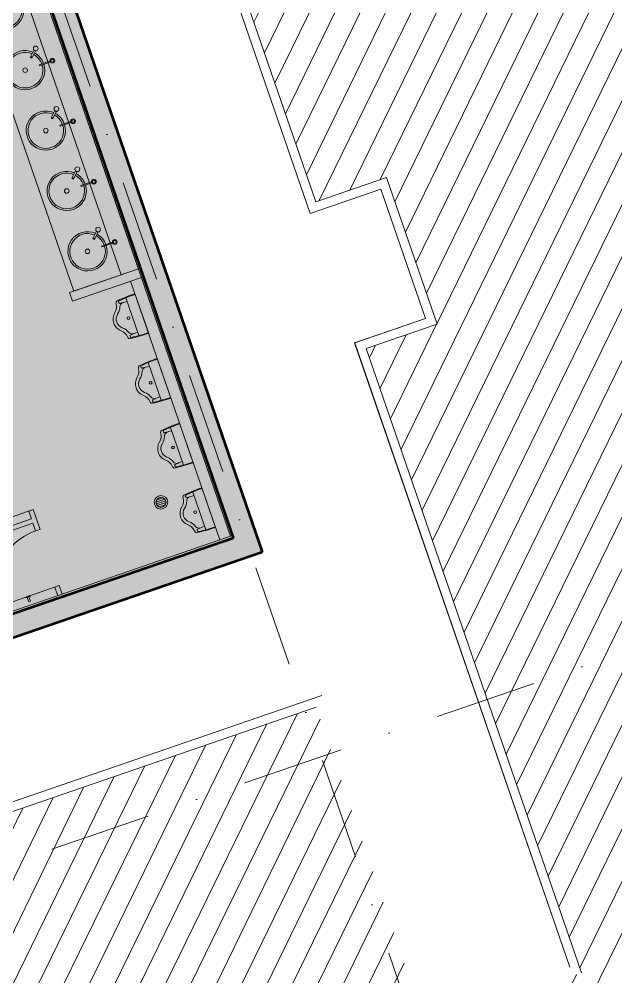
# Model space of a CAD drawing. Extents: x 760773 to 1075934, y 719259 to 1013331.
# Drawn here: x 1012835 to 1019369, y 839003 to 849499 of the extents above; entities that cross this region are included whole.
import ezdxf

# ---------------------------------------------------------------- set-up
doc = ezdxf.new("R2010")
doc.units = 0
doc.header["$MEASUREMENT"] = 0
doc.linetypes.add('DGN4', pattern=[1.116131, 0.558066, -0.279033, 0, -0.279033])
doc.layers.add('2', color=7, linetype='Continuous')
doc.layers.add('e-b-shell', color=253, linetype='Continuous')
for name, color, linetype, lineweight in [('27', 7, 'Continuous', 0), ('A-WALL', 2, 'Continuous', 0), ('spare0', 7, 'Continuous', 0), ('spare5', 7, 'Continuous', 0)]:
    doc.layers.add(name, color=color, linetype=linetype, lineweight=lineweight)

# ---------------------------------------------------------------- blocks, each defined once
blk = doc.blocks.new('URPLAN')
at = {"layer": 'e-b-shell', "lineweight": 0}
for p, q in [((-0.669, -0.202), (-0.527, -0.615)), ((-0.569, -0.155), (-0.419, -0.59)), ((-0.777, -0.259), (-0.774, -0.268)), ((-0.75, -0.245), (-0.746, -0.256)), ((-0.647, -0.636), (-0.65, -0.627)), ((-0.617, -0.631), (-0.621, -0.619))]:
    blk.add_line(p, q, dxfattribs=at)
blk.add_circle((-0.641, -0.423), 0.015, dxfattribs=at)
for centre, radius, start, end in [((0.047, -1.945), 1.893, 108.9998, 115.4377), ((0.047, -1.945), 1.885, 108.9998, 114.8712), ((-0.89, -0.299), 0.12, 327.9627, 14.9239), ((-0.757, -0.254), 0.02, 115.4377, 195.2936), ((-0.89, -0.299), 0.155, 327.9627, 359.7392), ((-0.742, -0.242), 0.008, 114.8712, 198.9998), ((-0.738, -0.253), 0.008, 198.9998, 283.1283), ((-1.165, 1.574), 1.885, 283.1283, 285.6541), ((-0.685, -0.3), 0.05, 104.3508, 179.7392), ((-0.674, -0.434), 0.135, 147.9627, 250.0369), ((-0.674, -0.434), 0.1, 147.9627, 250.0369), ((-0.761, -0.674), 0.12, 23.0756, 70.0369), ((-0.761, -0.674), 0.155, 38.2604, 70.0369), ((-0.6, -0.547), 0.05, 218.2604, 293.6487), ((-1.035, 1.2), 1.893, 282.5619, 288.9998), ((-0.613, -0.617), 0.008, 114.8712, 198.9998), ((0.176, -2.32), 1.885, 112.3454, 114.8712), ((-1.035, 1.2), 1.885, 283.1283, 288.9998), ((-0.628, -0.628), 0.02, 202.706, 282.5619), ((-0.609, -0.628), 0.008, 198.9998, 283.1283)]:
    blk.add_arc(centre, radius, start, end, dxfattribs=at)
blk = doc.blocks.new('RSINK4')
at = {"layer": 'e-b-shell', "lineweight": 0}
for p, q in [((0.057, 0.139), (0.097, 0.221)), ((0.075, 0.13), (0.115, 0.212)), ((0.075, 0.13), (0.057, 0.139)), ((0.079, 0.139), (0.061, 0.148)), ((0.272, 0.099), (0.154, 0.058)), ((0.158, 0.049), (0.154, 0.058)), ((0.275, 0.09), (0.158, 0.049))]:
    blk.add_line(p, q, dxfattribs=at)
for centre, radius in [((0.116, 0.238), 0.026), ((0.298, 0.103), 0.026), ((0.298, 0.103), 0.016), ((0, 0), 0.025)]:
    blk.add_circle(centre, radius, dxfattribs=at)
for radius, start, end in [(0.215, 66.6658, 17.6673), (0.195, 66.9394, 17.5306), (0.195, 20.4692, 61.0604), (0.215, 20.3325, 61.334)]:
    blk.add_arc((0, 0), radius, start, end, dxfattribs=at)
blk = doc.blocks.new('RSINK5')
at = {"layer": 'e-b-shell', "lineweight": 0}
for p, q in [((0.057, 0.139), (0.097, 0.221)), ((0.075, 0.13), (0.115, 0.212)), ((0.075, 0.13), (0.057, 0.139)), ((0.079, 0.139), (0.061, 0.148)), ((0.272, 0.099), (0.154, 0.058)), ((0.158, 0.049), (0.154, 0.058)), ((0.275, 0.089), (0.158, 0.049))]:
    blk.add_line(p, q, dxfattribs=at)
for centre, radius in [((0.116, 0.238), 0.026), ((0.298, 0.102), 0.026), ((0.298, 0.102), 0.016), ((0, 0), 0.025)]:
    blk.add_circle(centre, radius, dxfattribs=at)
for radius, start, end in [(0.215, 66.6658, 17.6673), (0.195, 66.9394, 17.5306), (0.195, 20.4692, 61.0604), (0.215, 20.3325, 61.334)]:
    blk.add_arc((0, 0), radius, start, end, dxfattribs=at)
blk = doc.blocks.new('RSINK6')
at = {"layer": 'e-b-shell', "lineweight": 0}
for p, q in [((0.057, 0.139), (0.097, 0.221)), ((0.075, 0.13), (0.115, 0.212)), ((0.075, 0.13), (0.057, 0.139)), ((0.079, 0.139), (0.061, 0.148)), ((0.272, 0.099), (0.154, 0.058)), ((0.158, 0.049), (0.154, 0.058)), ((0.275, 0.089), (0.158, 0.049))]:
    blk.add_line(p, q, dxfattribs=at)
for centre, radius in [((0.116, 0.238), 0.026), ((0.298, 0.102), 0.026), ((0.298, 0.102), 0.016), ((0, 0), 0.025)]:
    blk.add_circle(centre, radius, dxfattribs=at)
for radius, start, end in [(0.215, 66.6658, 17.6673), (0.195, 66.9394, 17.5306), (0.195, 20.4692, 61.0604), (0.215, 20.3325, 61.334)]:
    blk.add_arc((0, 0), radius, start, end, dxfattribs=at)
blk = doc.blocks.new('RSINK7')
at = {"layer": 'e-b-shell', "lineweight": 0}
for p, q in [((0.057, 0.139), (0.097, 0.221)), ((0.075, 0.13), (0.115, 0.212)), ((0.075, 0.13), (0.057, 0.139)), ((0.079, 0.139), (0.061, 0.148)), ((0.272, 0.099), (0.154, 0.058)), ((0.158, 0.049), (0.154, 0.058)), ((0.275, 0.089), (0.158, 0.049))]:
    blk.add_line(p, q, dxfattribs=at)
for centre, radius in [((0.116, 0.238), 0.026), ((0.298, 0.103), 0.026), ((0.298, 0.103), 0.016), ((0, 0), 0.025)]:
    blk.add_circle(centre, radius, dxfattribs=at)
for radius, start, end in [(0.215, 66.6658, 17.6673), (0.195, 66.9394, 17.5306), (0.195, 20.4692, 61.0604), (0.215, 20.3325, 61.334)]:
    blk.add_arc((0, 0), radius, start, end, dxfattribs=at)
blk = doc.blocks.new('RSINK8')
at = {"layer": 'e-b-shell', "lineweight": 0}
for p, q in [((0.057, 0.139), (0.097, 0.221)), ((0.075, 0.13), (0.114, 0.212)), ((0.075, 0.13), (0.057, 0.139)), ((0.079, 0.139), (0.061, 0.148)), ((0.272, 0.099), (0.154, 0.058)), ((0.157, 0.049), (0.154, 0.058)), ((0.275, 0.089), (0.157, 0.049))]:
    blk.add_line(p, q, dxfattribs=at)
for centre, radius in [((0.116, 0.238), 0.026), ((0.298, 0.102), 0.026), ((0.298, 0.102), 0.016), ((0, 0), 0.025)]:
    blk.add_circle(centre, radius, dxfattribs=at)
for radius, start, end in [(0.215, 66.6658, 17.6673), (0.195, 66.9394, 17.5306), (0.195, 20.4692, 61.0604), (0.215, 20.3325, 61.334)]:
    blk.add_arc((0, 0), radius, start, end, dxfattribs=at)
blk = doc.blocks.new('URPLAN1')
at = {"layer": 'e-b-shell', "lineweight": 0}
for p, q in [((-0.669, -0.202), (-0.527, -0.615)), ((-0.569, -0.155), (-0.419, -0.59)), ((-0.777, -0.259), (-0.774, -0.268)), ((-0.75, -0.245), (-0.746, -0.256)), ((-0.647, -0.636), (-0.651, -0.627)), ((-0.617, -0.631), (-0.621, -0.619))]:
    blk.add_line(p, q, dxfattribs=at)
blk.add_circle((-0.641, -0.423), 0.015, dxfattribs=at)
for centre, radius, start, end in [((0.047, -1.945), 1.893, 108.9998, 115.4377), ((0.047, -1.945), 1.885, 108.9998, 114.8712), ((-0.89, -0.299), 0.12, 327.9627, 14.9239), ((-0.757, -0.253), 0.02, 115.4377, 195.2936), ((-0.89, -0.299), 0.155, 327.9627, 359.7392), ((-0.742, -0.242), 0.008, 114.8712, 198.9998), ((-0.738, -0.253), 0.008, 198.9998, 283.1283), ((-1.165, 1.574), 1.885, 283.1283, 285.6541), ((-0.685, -0.3), 0.05, 104.3508, 179.7392), ((-0.674, -0.434), 0.135, 147.9627, 250.0369), ((-0.674, -0.434), 0.1, 147.9627, 250.0369), ((-0.761, -0.674), 0.12, 23.0756, 70.0369), ((-0.761, -0.674), 0.155, 38.2604, 70.0369), ((-0.6, -0.547), 0.05, 218.2604, 293.6487), ((-1.036, 1.2), 1.893, 282.5619, 288.9998), ((-0.613, -0.617), 0.008, 114.8712, 198.9998), ((0.176, -2.319), 1.885, 112.3454, 114.8712), ((-1.036, 1.2), 1.885, 283.1283, 288.9998), ((-0.628, -0.628), 0.02, 202.706, 282.5619), ((-0.609, -0.628), 0.008, 198.9998, 283.1283)]:
    blk.add_arc(centre, radius, start, end, dxfattribs=at)
blk = doc.blocks.new('URPLAN2')
at = {"layer": 'e-b-shell', "lineweight": 0}
for p, q in [((-0.669, -0.202), (-0.527, -0.615)), ((-0.569, -0.155), (-0.419, -0.59)), ((-0.777, -0.259), (-0.774, -0.268)), ((-0.75, -0.245), (-0.746, -0.256)), ((-0.647, -0.636), (-0.65, -0.627)), ((-0.617, -0.631), (-0.621, -0.619))]:
    blk.add_line(p, q, dxfattribs=at)
blk.add_circle((-0.641, -0.423), 0.015, dxfattribs=at)
for centre, radius, start, end in [((0.047, -1.945), 1.893, 108.9998, 115.4377), ((0.047, -1.945), 1.885, 108.9998, 114.8712), ((-0.89, -0.299), 0.12, 327.9627, 14.9239), ((-0.757, -0.253), 0.02, 115.4377, 195.2936), ((-0.89, -0.299), 0.155, 327.9627, 359.7392), ((-0.742, -0.242), 0.008, 114.8712, 198.9998), ((-0.738, -0.253), 0.008, 198.9998, 283.1283), ((-1.165, 1.575), 1.885, 283.1283, 285.6541), ((-0.685, -0.3), 0.05, 104.3508, 179.7392), ((-0.674, -0.434), 0.135, 147.9627, 250.0369), ((-0.674, -0.434), 0.1, 147.9627, 250.0369), ((-0.761, -0.674), 0.12, 23.0756, 70.0369), ((-0.761, -0.674), 0.155, 38.2604, 70.0369), ((-0.6, -0.547), 0.05, 218.2604, 293.6487), ((-1.036, 1.2), 1.893, 282.5619, 288.9998), ((-0.613, -0.617), 0.008, 114.8712, 198.9998), ((0.176, -2.319), 1.885, 112.3454, 114.8712), ((-1.036, 1.2), 1.885, 283.1283, 288.9998), ((-0.628, -0.628), 0.02, 202.706, 282.5619), ((-0.609, -0.628), 0.008, 198.9998, 283.1283)]:
    blk.add_arc(centre, radius, start, end, dxfattribs=at)
blk = doc.blocks.new('URPLAN3')
at = {"layer": 'e-b-shell', "lineweight": 0}
for p, q in [((-0.669, -0.202), (-0.527, -0.615)), ((-0.569, -0.155), (-0.419, -0.59)), ((-0.776, -0.259), (-0.774, -0.268)), ((-0.75, -0.245), (-0.746, -0.256)), ((-0.647, -0.636), (-0.65, -0.627)), ((-0.617, -0.631), (-0.621, -0.619))]:
    blk.add_line(p, q, dxfattribs=at)
blk.add_circle((-0.641, -0.423), 0.015, dxfattribs=at)
for centre, radius, start, end in [((0.047, -1.945), 1.893, 108.9998, 115.4377), ((0.047, -1.945), 1.885, 108.9998, 114.8712), ((-0.89, -0.299), 0.12, 327.9627, 14.9239), ((-0.757, -0.254), 0.02, 115.4377, 195.2936), ((-0.89, -0.299), 0.155, 327.9627, 359.7392), ((-0.742, -0.242), 0.008, 114.8712, 198.9998), ((-0.738, -0.253), 0.008, 198.9998, 283.1283), ((-1.164, 1.574), 1.885, 283.1283, 285.6541), ((-0.685, -0.3), 0.05, 104.3508, 179.7392), ((-0.674, -0.434), 0.135, 147.9627, 250.0369), ((-0.674, -0.434), 0.1, 147.9627, 250.0369), ((-0.761, -0.674), 0.12, 23.0756, 70.0369), ((-0.761, -0.674), 0.155, 38.2604, 70.0369), ((-0.6, -0.547), 0.05, 218.2604, 293.6487), ((-1.035, 1.2), 1.893, 282.5619, 288.9998), ((-0.613, -0.617), 0.008, 114.8712, 198.9998), ((0.176, -2.32), 1.885, 112.3454, 114.8712), ((-1.035, 1.2), 1.885, 283.1283, 288.9998), ((-0.628, -0.628), 0.02, 202.706, 282.5619), ((-0.609, -0.628), 0.008, 198.9998, 283.1283)]:
    blk.add_arc(centre, radius, start, end, dxfattribs=at)
blk = doc.blocks.new('FD4')
at = {"layer": 'e-b-shell', "lineweight": 0}
for p, q in [((-0.055, 0.002), (0.042, 0.036)), ((-0.052, -0.018), (0.052, 0.018)), ((-0.049, 0.026), (0.023, 0.05)), ((-0.042, -0.036), (0.055, -0.002)), ((-0.023, -0.05), (0.049, -0.026))]:
    blk.add_line(p, q, dxfattribs=at)
for radius in [0.075, 0.055]:
    blk.add_circle((0, 0), radius, dxfattribs=at)
blk = doc.blocks.new('AnonymousCell36')
at = {"layer": 'e-b-shell', "lineweight": 0}
for p, q in [((-0.061, 0.1), (-0.013, 0.117)), ((0.062, -0.1), (-0.013, 0.117)), ((-0.032, 0.015), (-0.062, 0.1)), ((0.013, -0.117), (-0.016, -0.032)), ((0.013, -0.117), (0.062, -0.1))]:
    blk.add_line(p, q, dxfattribs=at)
blk = doc.blocks.new('AnonymousCell37')
at = {"layer": 'e-b-shell', "lineweight": 0}
blk.add_line((0.349, -0.185), (-0.313, -0.413), dxfattribs=at)
blk.add_arc((0.301, -0.201), 0.65, 109.0058, 199.0058, dxfattribs=at)
blk = doc.blocks.new('AnonymousCell38')
at = {"layer": 'e-b-shell', "lineweight": 0}
blk.add_line((0.349, -0.185), (-0.313, -0.413), dxfattribs=at)
blk.add_arc((0.301, -0.201), 0.65, 109.0058, 199.0058, dxfattribs=at)
blk = doc.blocks.new('HOOK7')
at = {"layer": 'e-b-shell', "lineweight": 0, "flags": 128}
for points in [[(0.024, 0.008), (0.027, -0.001), (-0.02, -0.018), (-0.024, -0.008), (0.024, 0.008)], [(-0.006, -0.013), (0.013, -0.006), (0.029, -0.054), (0.01, -0.06), (-0.006, -0.013)]]:
    blk.add_lwpolyline(points, dxfattribs=at)

msp = doc.modelspace()

# ---------------------------------------------------------------- hatches: boundary and pattern name
at = {"layer": '27', "lineweight": 0, "true_color": 0x636466}
h = msp.add_hatch(dxfattribs=at)
h.set_pattern_fill('ANSI31', color=251, scale=2000)
h.set_pattern_definition([(244, (1013934.4, 889221.97), (224.6985, -109.5928), [])])
h.paths.add_polyline_path([(1009325.4355, 839631.60698), (1009576.12743, 838903.54474), (1007590.5381, 838219.8515), (1010679.84322, 829247.8934), (1011129.68362, 829402.78772), (1011460.72203, 828441.38237), (1032119.33446, 835555.00157), (1023052.24844, 861887.68737), (1012391.30971, 858216.82564), (1013354.06718, 855420.77504), (1014105.75443, 855679.60171), (1014887.118, 853410.35713), (1014135.43073, 853151.53045), (1016082.3283, 847497.32937), (1016857.70611, 847764.32137), (1017411.19225, 846156.92915), (1016636.46451, 845890.169), (1018992.63813, 839047.34395), (1017290.40754, 838461.03324), (1016085.76997, 841959.44967)])
at = {"layer": 'spare5', "linetype": 'Continuous', "true_color": 0x7f7f7f}
msp.add_hatch(color=8, dxfattribs=at).paths.add_polyline_path([(1006754.04365, 840649.63692), (1001829.83293, 854950.58325), (1010575.91474, 857962.10072), (1015500.12546, 843661.1544)])

# ---------------------------------------------------------------- linework, layer by layer
at = {"layer": '2', "color": 1, "linetype": 'DGN4', "lineweight": 0, "ltscale": 2000}
for p, q in [((999439.03215, 889920.48493), (1020240.20923, 829509.48017)), ((992086.41938, 833133.65835), (1029599.81575, 846050.1031))]:
    msp.add_line(p, q, dxfattribs=at)
at = {"layer": 'A-WALL', "color": 2, "linetype": 'Continuous', "lineweight": 0, "ltscale": 0.001}
for p, q in [((1016020.33622, 847370.2121), (1014008.32206, 853213.52549)), ((1016082.3283, 847497.32937), (1014135.43073, 853151.53045)), ((1013546.58493, 849334.58085), (1013507.51669, 849448.04326)), ((1016857.70496, 847764.32098), (1016082.3283, 847497.32937)), ((1017411.19225, 846156.92915), (1016857.70496, 847764.32098)), ((1016020.33622, 847370.2121), (1016795.71363, 847637.20459)), ((1017284.08264, 846218.92387), (1016795.71363, 847637.20459)), ((1017284.08264, 846218.92387), (1016795.71363, 847637.20459)), ((1014523.29094, 846498.02064), (1014484.2227, 846611.48305)), ((1016508.68845, 845951.93424), (1017284.08264, 846218.92387)), ((1016509.35584, 845952.16404), (1017284.08264, 846218.92387)), ((1016636.46451, 845890.169), (1017411.19225, 846156.92915)), ((1018865.53791, 839109.31443), (1016508.68845, 845951.93424)), ((1018865.53263, 839109.32977), (1016509.35584, 845952.16404)), ((1018992.63813, 839047.34395), (1016636.46451, 845890.169)), ((1015500.11218, 843661.14835), (1015461.04394, 843774.61076)), ((1009198.30409, 839693.66805), (1016147.76383, 842086.55894)), ((1009325.43519, 839631.60788), (1016085.76997, 841959.44967))]:
    msp.add_line(p, q, dxfattribs=at)
at = {"layer": 'spare0', "color": 1, "linetype": 'Continuous', "lineweight": 53}
for p, q in [((1015500.11218, 843661.14835), (1013183.70899, 850388.5707)), ((1015182.33527, 843816.10484), (1012960.36374, 850269.24738)), ((1011683.96647, 842611.54012), (1015182.32917, 843816.11648)), ((1011765.36223, 842375.17107), (1015500.11218, 843661.14835))]:
    msp.add_line(p, q, dxfattribs=at)
at = {"layer": 'spare0', "color": 40, "linetype": 'Continuous', "lineweight": 0, "true_color": 0xffa824}
for p, q in [((1015150.55394, 843831.61595), (1012993.70691, 850095.62119)), ((1012993.70751, 850095.6214), (1014157.60767, 846715.4088)), ((1011841.29253, 842692.15203), (1015150.55394, 843831.61595))]:
    msp.add_line(p, q, dxfattribs=at)
at = {"layer": 'spare0', "color": 200, "linetype": 'Continuous', "lineweight": 13, "true_color": 0xb900ff}
for p, q in [((1013384.90343, 846502.22566), (1014141.33008, 846762.6828)), ((1013417.46008, 846407.67375), (1014173.88673, 846668.13088)), ((1013384.90343, 846502.22566), (1013417.46008, 846407.67375)), ((1014521.21818, 845275.10501), (1014521.34694, 845274.73105)), ((1014739.10732, 844642.30546), (1014739.23609, 844641.93149))]:
    msp.add_line(p, q, dxfattribs=at)
at = {"layer": 'spare0', "color": 2, "linetype": 'Continuous', "lineweight": 0}
for p, q in [((1015032.36987, 843790.92213), (1014055.69104, 846627.43307)), ((1011551.5134, 843533.65549), (1012968.92408, 844021.70913)), ((1011567.79313, 843486.38001), (1012985.29644, 843974.46554)), ((1013258.65117, 843179.94885), (1013226.03806, 843274.64927)), ((1013306.7818, 843196.75772), (1013274.2325, 843291.24385))]:
    msp.add_line(p, q, dxfattribs=at)
at = {"layer": 'spare0', "color": 200, "linetype": 'Continuous', "lineweight": 0, "true_color": 0xb900ff, "flags": 128}
msp.add_lwpolyline([(1012993.70771, 850095.62147), (1014141.3328, 846762.68673), (1013432.17911, 846518.50479), (1012284.55293, 849851.44269)], dxfattribs=at)
at = {"layer": 'spare0', "color": 200, "linetype": 'Continuous', "lineweight": 13, "true_color": 0xb900ff, "flags": 128}
msp.add_lwpolyline([(1012804.59243, 850030.5046), (1013952.21491, 846697.56558), (1013432.17966, 846518.50317), (1012284.55658, 849851.44395)], dxfattribs=at)
at = {"layer": 'spare5', "color": 8, "linetype": 'Continuous', "lineweight": 13, "true_color": 0x7f7f7f, "flags": 128}
msp.add_lwpolyline([(1006754.04365, 840649.63692), (1001829.83293, 854950.58325), (1010575.91474, 857962.10072), (1015500.12546, 843661.1544), (1006754.04365, 840649.63692)], dxfattribs=at)

# ---------------------------------------------------------------- block references
at = {"color": 7, "linetype": 'Continuous', "lineweight": 0, "xscale": 999.9999999999975, "yscale": 999.9999999999975, "zscale": 999.9999999999975}
for name, p in [('RSINK8', (1012671.25823, 849601.26493)), ('RSINK7', (1012899.95823, 848939.66493)), ('RSINK4', (1013126.85823, 848277.46493)), ('RSINK5', (1013355.75823, 847615.96493)), ('RSINK6', (1013583.55823, 846954.16493)), ('AnonymousCell37', (1012638.55823, 844308.06493)), ('FD4', (1014387.95823, 844203.56493)), ('AnonymousCell36', (1013001.15823, 844006.36493)), ('AnonymousCell38', (1012925.05823, 843475.96493)), ('HOOK7', (1012929.15823, 843173.16493))]:
    msp.add_blockref(name, p, dxfattribs=at)
at = {"color": 200, "linetype": 'Continuous', "lineweight": 0, "true_color": 0xb900ff, "xscale": 999.9999999999975, "yscale": 999.9999999999975, "zscale": 999.9999999999975}
for name, p in [('URPLAN1', (1014672.05823, 846645.46493)), ('URPLAN', (1014916.15823, 845936.36493)), ('URPLAN2', (1015160.35823, 845227.16493)), ('URPLAN3', (1015404.45823, 844518.06493))]:
    msp.add_blockref(name, p, dxfattribs=at)

doc.saveas('drawing.dxf')
